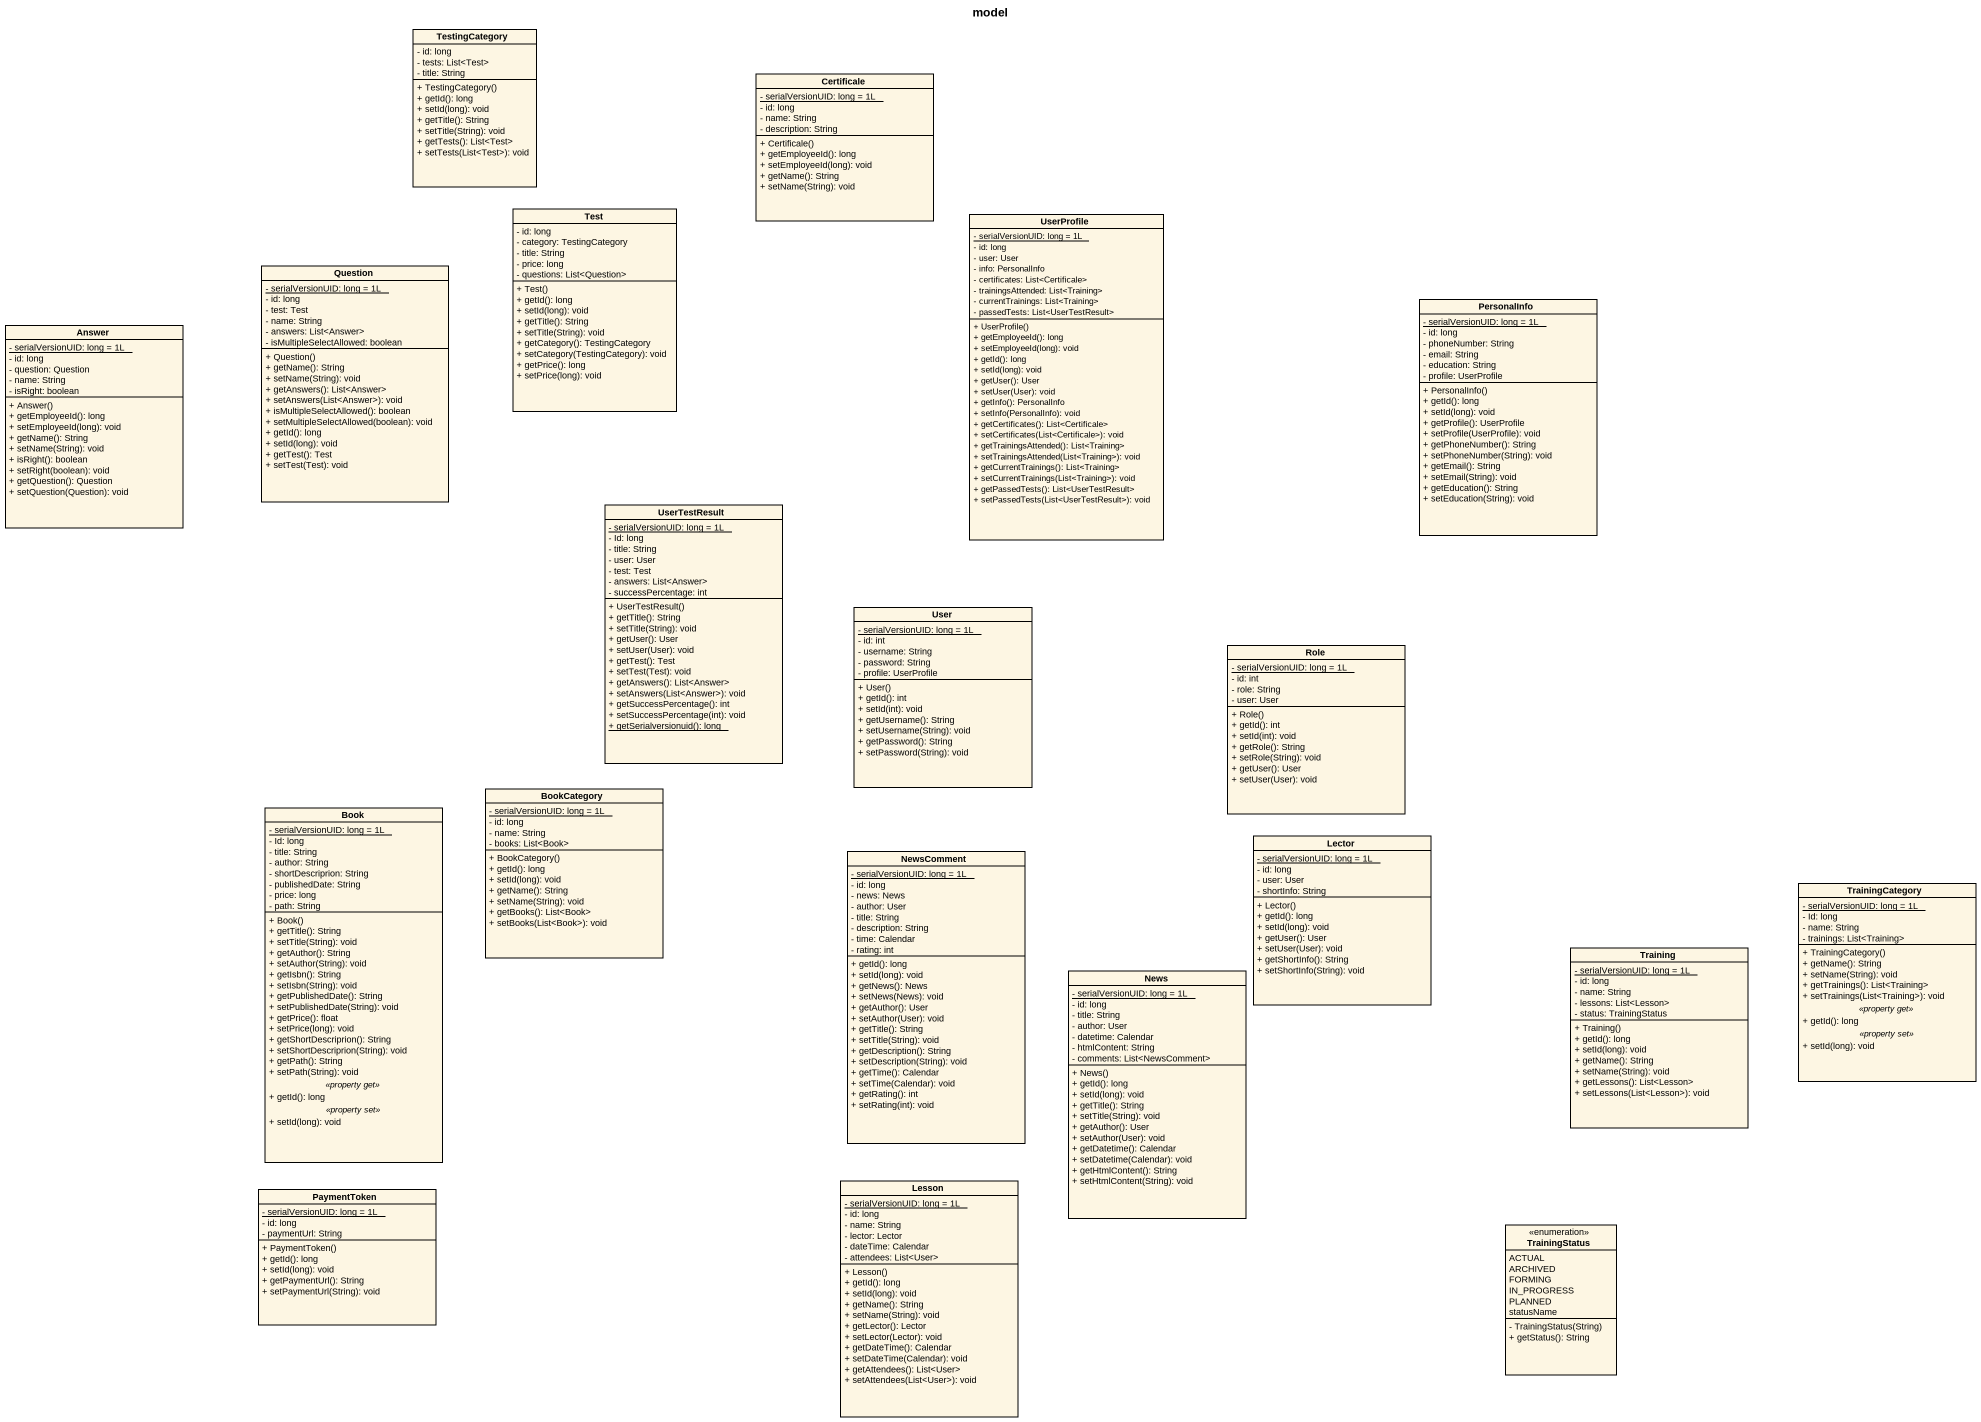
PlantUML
@startuml
title model
hide circle
hide empty members
skinparam classAttributeIconSize 0
class TestingCategory {
  - id: long
  - tests: List<Test>
  - title: String
  + TestingCategory()
  + getId(): long
  + setId(long): void
  + getTitle(): String
  + setTitle(String): void
  + getTests(): List<Test>
  + setTests(List<Test>): void
}
class Certificale {
  {static} - serialVersionUID: long = 1L
  - id: long
  - name: String
  - description: String
  + Certificale()
  + getEmployeeId(): long
  + setEmployeeId(long): void
  + getName(): String
  + setName(String): void
}
class Test {
  - id: long
  - category: TestingCategory
  - title: String
  - price: long
  - questions: List<Question>
  + Test()
  + getId(): long
  + setId(long): void
  + getTitle(): String
  + setTitle(String): void
  + getCategory(): TestingCategory
  + setCategory(TestingCategory): void
  + getPrice(): long
  + setPrice(long): void
}
class UserProfile {
  {static} - serialVersionUID: long = 1L
  - id: long
  - user: User
  - info: PersonalInfo
  - certificates: List<Certificale>
  - trainingsAttended: List<Training>
  - currentTrainings: List<Training>
  - passedTests: List<UserTestResult>
  + UserProfile()
  + getEmployeeId(): long
  + setEmployeeId(long): void
  + getId(): long
  + setId(long): void
  + getUser(): User
  + setUser(User): void
  + getInfo(): PersonalInfo
  + setInfo(PersonalInfo): void
  + getCertificates(): List<Certificale>
  + setCertificates(List<Certificale>): void
  + getTrainingsAttended(): List<Training>
  + setTrainingsAttended(List<Training>): void
  + getCurrentTrainings(): List<Training>
  + setCurrentTrainings(List<Training>): void
  + getPassedTests(): List<UserTestResult>
  + setPassedTests(List<UserTestResult>): void
}
class Question {
  {static} - serialVersionUID: long = 1L
  - id: long
  - test: Test
  - name: String
  - answers: List<Answer>
  - isMultipleSelectAllowed: boolean
  + Question()
  + getName(): String
  + setName(String): void
  + getAnswers(): List<Answer>
  + setAnswers(List<Answer>): void
  + isMultipleSelectAllowed(): boolean
  + setMultipleSelectAllowed(boolean): void
  + getId(): long
  + setId(long): void
  + getTest(): Test
  + setTest(Test): void
}
class PersonalInfo {
  {static} - serialVersionUID: long = 1L
  - id: long
  - phoneNumber: String
  - email: String
  - education: String
  - profile: UserProfile
  + PersonalInfo()
  + getId(): long
  + setId(long): void
  + getProfile(): UserProfile
  + setProfile(UserProfile): void
  + getPhoneNumber(): String
  + setPhoneNumber(String): void
  + getEmail(): String
  + setEmail(String): void
  + getEducation(): String
  + setEducation(String): void
}
class Answer {
  {static} - serialVersionUID: long = 1L
  - id: long
  - question: Question
  - name: String
  - isRight: boolean
  + Answer()
  + getEmployeeId(): long
  + setEmployeeId(long): void
  + getName(): String
  + setName(String): void
  + isRight(): boolean
  + setRight(boolean): void
  + getQuestion(): Question
  + setQuestion(Question): void
}
class UserTestResult {
  {static} - serialVersionUID: long = 1L
  - Id: long
  - title: String
  - user: User
  - test: Test
  - answers: List<Answer>
  - successPercentage: int
  + UserTestResult()
  + getTitle(): String
  + setTitle(String): void
  + getUser(): User
  + setUser(User): void
  + getTest(): Test
  + setTest(Test): void
  + getAnswers(): List<Answer>
  + setAnswers(List<Answer>): void
  + getSuccessPercentage(): int
  + setSuccessPercentage(int): void
  {static} + getSerialversionuid(): long
}
class User {
  {static} - serialVersionUID: long = 1L
  - id: int
  - username: String
  - password: String
  - profile: UserProfile
  + User()
  + getId(): int
  + setId(int): void
  + getUsername(): String
  + setUsername(String): void
  + getPassword(): String
  + setPassword(String): void
}
class Role {
  {static} - serialVersionUID: long = 1L
  - id: int
  - role: String
  - user: User
  + Role()
  + getId(): int
  + setId(int): void
  + getRole(): String
  + setRole(String): void
  + getUser(): User
  + setUser(User): void
}
class Book {
  {static} - serialVersionUID: long = 1L
  - Id: long
  - title: String
  - author: String
  - shortDescriprion: String
  - publishedDate: String
  - price: long
  - path: String
  --
  + Book()
  + getTitle(): String
  + setTitle(String): void
  + getAuthor(): String
  + setAuthor(String): void
  + getIsbn(): String
  + setIsbn(String): void
  + getPublishedDate(): String
  + setPublishedDate(String): void
  + getPrice(): float
  + setPrice(long): void
  + getShortDescriprion(): String
  + setShortDescriprion(String): void
  + getPath(): String
  + setPath(String): void
  .. <<property get>> ..
  + getId(): long
  .. <<property set>> ..
  + setId(long): void
}
class BookCategory {
  {static} - serialVersionUID: long = 1L
  - id: long
  - name: String
  - books: List<Book>
  + BookCategory()
  + getId(): long
  + setId(long): void
  + getName(): String
  + setName(String): void
  + getBooks(): List<Book>
  + setBooks(List<Book>): void
}
class NewsComment {
  {static} - serialVersionUID: long = 1L
  - id: long
  - news: News
  - author: User
  - title: String
  - description: String
  - time: Calendar
  - rating: int
  + getId(): long
  + setId(long): void
  + getNews(): News
  + setNews(News): void
  + getAuthor(): User
  + setAuthor(User): void
  + getTitle(): String
  + setTitle(String): void
  + getDescription(): String
  + setDescription(String): void
  + getTime(): Calendar
  + setTime(Calendar): void
  + getRating(): int
  + setRating(int): void
}
class Lector {
  {static} - serialVersionUID: long = 1L
  - id: long
  - user: User
  - shortInfo: String
  + Lector()
  + getId(): long
  + setId(long): void
  + getUser(): User
  + setUser(User): void
  + getShortInfo(): String
  + setShortInfo(String): void
}
class TrainingCategory {
  {static} - serialVersionUID: long = 1L
  - Id: long
  - name: String
  - trainings: List<Training>
  --
  + TrainingCategory()
  + getName(): String
  + setName(String): void
  + getTrainings(): List<Training>
  + setTrainings(List<Training>): void
  .. <<property get>> ..
  + getId(): long
  .. <<property set>> ..
  + setId(long): void
}
class News {
  {static} - serialVersionUID: long = 1L
  - id: long
  - title: String
  - author: User
  - datetime: Calendar
  - htmlContent: String
  - comments: List<NewsComment>
  + News()
  + getId(): long
  + setId(long): void
  + getTitle(): String
  + setTitle(String): void
  + getAuthor(): User
  + setAuthor(User): void
  + getDatetime(): Calendar
  + setDatetime(Calendar): void
  + getHtmlContent(): String
  + setHtmlContent(String): void
}
class Training {
  {static} - serialVersionUID: long = 1L
  - id: long
  - name: String
  - lessons: List<Lesson>
  - status: TrainingStatus
  + Training()
  + getId(): long
  + setId(long): void
  + getName(): String
  + setName(String): void
  + getLessons(): List<Lesson>
  + setLessons(List<Lesson>): void
}
class PaymentToken {
  {static} - serialVersionUID: long = 1L
  - id: long
  - paymentUrl: String
  + PaymentToken()
  + getId(): long
  + setId(long): void
  + getPaymentUrl(): String
  + setPaymentUrl(String): void
}
class Lesson {
  {static} - serialVersionUID: long = 1L
  - id: long
  - name: String
  - lector: Lector
  - dateTime: Calendar
  - attendees: List<User>
  + Lesson()
  + getId(): long
  + setId(long): void
  + getName(): String
  + setName(String): void
  + getLector(): Lector
  + setLector(Lector): void
  + getDateTime(): Calendar
  + setDateTime(Calendar): void
  + getAttendees(): List<User>
  + setAttendees(List<User>): void
}
enum TrainingStatus {
  ACTUAL
  ARCHIVED
  FORMING
  IN_PROGRESS
  PLANNED
  statusName
  - TrainingStatus(String)
  + getStatus(): String
}
@enduml
